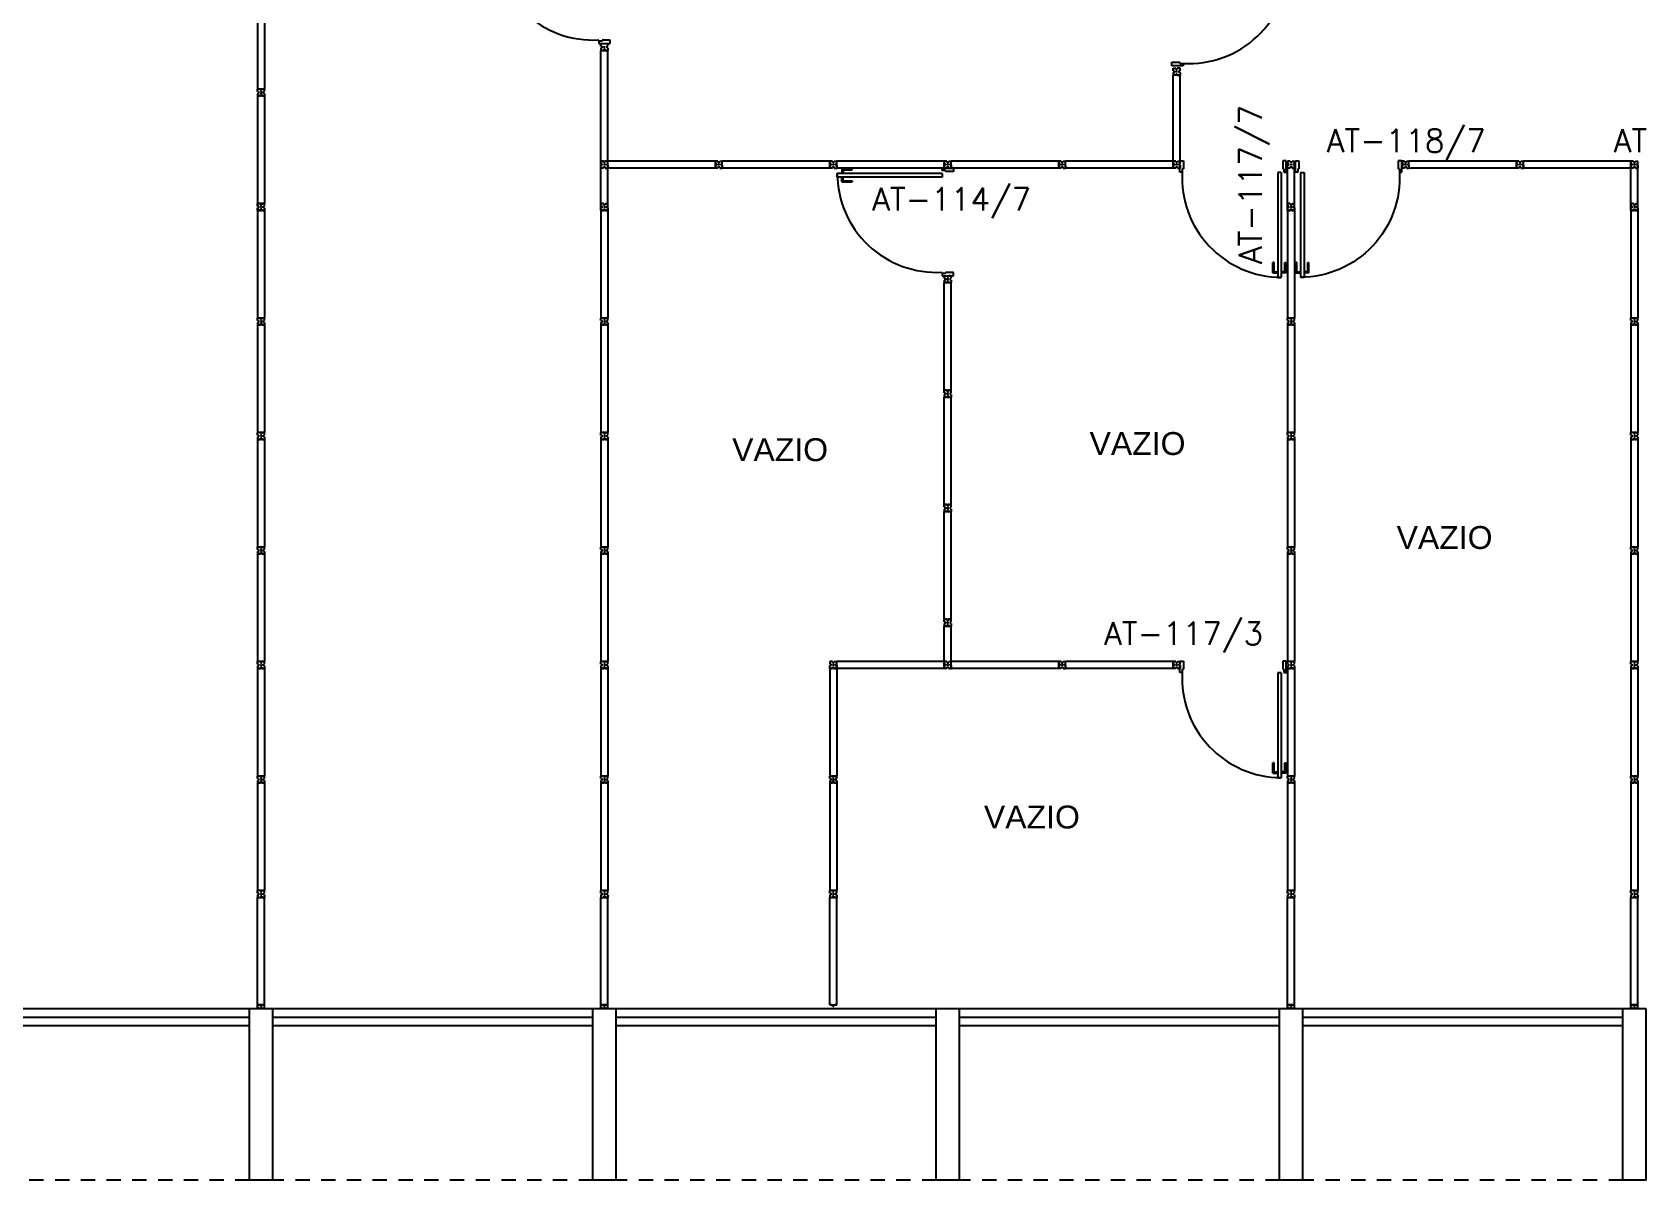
# Model space of a CAD drawing. Header units: millimetres. Extents: x 2860 to 3104, y 1039 to 1134.
# Drawn here: x 2979.21 to 2993.24, y 1050.61 to 1060.7 of the extents above; entities that cross this region are included whole.
import ezdxf

# ---------------------------------------------------------------- set-up
doc = ezdxf.new("R2010")
doc.units = ezdxf.units.MM
doc.linetypes.add('HIDDEN2', pattern=[0.1875, 0.125, -0.0625])
for name, color, linetype in [('DIV', 2, 'Continuous'), ('ESQ', 2, 'Continuous'), ('ESTR', 3, 'Continuous'), ('PROJ', 1, 'HIDDEN2'), ('TEXTO', 2, 'Continuous'), ('TEXTO-CENTRO-CUSTO', 2, 'Continuous'), ('TEXTO-ENDEREÇO', 2, 'Continuous')]:
    doc.layers.add(name, color=color, linetype=linetype)
doc.styles.add('1', font='romans.shx')
doc.styles.get("Standard").update_dxf_attribs({"font": 'arial.ttf'})
doc.styles.add('UNB-100-1', font='simplex.shx', dxfattribs={"height": 0.2})
doc.dimstyles.new('1-600', dxfattribs={"dimtxt": 1.1, "dimasz": 2.5, "dimexe": 2, "dimexo": 4, "dimgap": 0.2, "dimtad": 1, "dimdec": 0, "dimzin": 4, "dimdsep": 46, "dimlunit": 6, "dimtxsty": '1', "dimblk1": 'NONE', "dimblk2": 'NONE', "dimsah": 1, "dimcen": 0, "dimclrd": 2, "dimclre": 2, "dimclrt": 2, "dimadec": 0, "dimazin": 0, "dimtfac": 1, "dimtdec": 0, "dimtmove": 2, "dimatfit": 3, "dimldrblk": 'NONE', "dimfxl": 1, "dimtolj": 1, "dimtzin": 0, "dimarcsym": 0})

# ---------------------------------------------------------------- blocks, each defined once
blk = doc.blocks.new('*D71')
at = {"layer": 'DEFPOINTS', "color": 0, "transparency": 16777216}
for p in [(2912.108, 1050.674), (3053.108, 1050.674), (3053.108, 1044.174)]:
    blk.add_point(p, dxfattribs=at)
at = {"layer": 'TEXTO-CENTRO-CUSTO', "color": 2, "lineweight": -2, "transparency": 16777216}
for p, q in [((2912.108, 1046.674), (2912.108, 1042.174)), ((3053.108, 1046.674), (3053.108, 1042.174)), ((2912.108, 1044.174), (3053.108, 1044.174))]:
    blk.add_line(p, q, dxfattribs=at)
at = {"layer": 'TEXTO-CENTRO-CUSTO', "color": 2, "transparency": 16777216, "insert": (2982.608, 1045.107), "char_height": 1.1, "attachment_point": 5, "style": '1'}
blk.add_mtext('\\A1;Biologia', dxfattribs=at)
blk = doc.blocks.new('_NONE')
at = {"color": 0, "linetype": 'ByBlock'}
blk.add_circle((0, 0), 0.25, dxfattribs=at)
blk = doc.blocks.new('DIV-TTS')
for p, q in [((-0.0051, 0), (0.0051, 0)), ((0, -0.0051), (0, 0.0051)), ((0.0205, 0.006), (0.03, 0.006)), ((0.0205, -0.006), (0.0205, 0.006)), ((0.03, 0.03), (0.97, 0.03)), ((0.03, 0.03), (0.03, -0.03)), ((0.03, 0.009), (0.03, 0.027)), ((0.03, 0.005), (0.03, -0.005)), ((0.97, 0.03), (0.97, -0.03)), ((0.9795, 0.006), (0.97, 0.006)), ((0.97, 0.005), (0.97, -0.005)), ((0.9795, -0.006), (0.9795, 0.006)), ((1.0051, 0), (0.9949, 0)), ((0.9949, 0), (1.0051, 0)), ((1, -0.0051), (1, 0.0051)), ((0.0205, -0.006), (0.03, -0.006)), ((0.03, -0.03), (0.03, -0.009)), ((0.03, -0.009), (0.03, -0.027)), ((0.03, -0.03), (0.97, -0.03)), ((0.9795, -0.006), (0.97, -0.006))]:
    blk.add_line(p, q)
blk = doc.blocks.new('MTINI-TTS')
for p, q in [((-0.03, 0.008), (-0.03, 0.03)), ((0.03, 0.03), (-0.03, 0.03)), ((-0.03, 0.008), (-0.02, 0.008)), ((-0.009, 0.03), (-0.027, 0.03)), ((-0.02, 0.008), (-0.02, 0)), ((-0.001, 0), (-0.02, 0)), ((-0.006, 0.02), (-0.006, 0.03)), ((-0.006, 0.023), (-0.006, 0.027)), ((-0.006, 0.02), (0.006, 0.02)), ((0.005, 0.03), (-0.005, 0.03)), ((0.005, 0), (-0.005, 0)), ((0.004, 0.02), (-0.004, 0.02)), ((0.02, 0), (-0.001, 0)), ((0, -0.005), (0, 0.005)), ((0.006, 0.02), (0.006, 0.03)), ((0.006, 0.023), (0.006, 0.027)), ((0.009, 0.03), (0.027, 0.03)), ((0.03, 0.008), (0.02, 0.008)), ((0.02, 0), (0.02, 0.008)), ((0.03, 0.008), (0.03, 0.03))]:
    blk.add_line(p, q)
blk = doc.blocks.new('DIVMT-TTS')
for p, q in [((-0.03, 0.03), (-0.03, 0.006)), ((-0.008, 0.03), (-0.03, 0.03)), ((-0.0185, 0.006), (-0.03, 0.006)), ((-0.0185, -0.006), (-0.0185, 0.006)), ((-0.008, 0.03), (-0.008, 0.02)), ((-0.008, 0.02), (0.008, 0.02)), ((-0.0051, 0), (0.0051, 0)), ((0.0051, 0), (-0.0051, 0)), ((-0.0051, 0), (0.0051, 0)), ((0, -0.0051), (0, 0.0051)), ((0, 0.0051), (0, -0.0051)), ((0.008, 0.03), (0.008, 0.02)), ((0.008, 0.03), (0.03, 0.03)), ((0.0205, 0.006), (0.03, 0.006)), ((0.0205, -0.006), (0.0205, 0.006)), ((0.0205, 0.006), (0.0205, -0.006)), ((0.0205, 0.006), (0.03, 0.006)), ((0.97, 0.03), (0.03, 0.03)), ((0.03, 0.006), (0.03, 0.03)), ((0.03, -0.03), (0.03, 0.03)), ((0.03, -0.005), (0.03, 0.005)), ((0.97, -0.03), (0.97, 0.03)), ((0.97, 0.03), (0.97, 0.009)), ((0.97, 0.009), (0.97, 0.027)), ((0.9795, 0.006), (0.97, 0.006)), ((0.97, -0.005), (0.97, 0.005)), ((0.9795, 0.006), (0.9795, -0.006)), ((1.0051, 0), (0.9949, 0)), ((1, 0.0051), (1, -0.0051)), ((-0.0185, -0.006), (-0.03, -0.006)), ((-0.03, -0.03), (-0.03, -0.006)), ((-0.008, -0.03), (-0.03, -0.03)), ((-0.008, -0.03), (-0.008, -0.02)), ((-0.008, -0.02), (0.008, -0.02)), ((0.008, -0.03), (0.008, -0.02)), ((0.008, -0.03), (0.03, -0.03)), ((0.0205, -0.006), (0.03, -0.006)), ((0.0205, -0.006), (0.03, -0.006)), ((0.03, -0.006), (0.03, -0.03)), ((0.97, -0.03), (0.03, -0.03)), ((0.9795, -0.006), (0.97, -0.006)), ((0.97, -0.009), (0.97, -0.027))]:
    blk.add_line(p, q)
blk = doc.blocks.new('MTT-TTS')
for p, q in [((-0.008, 0.03), (-0.03, 0.03)), ((-0.03, 0.03), (-0.03, 0.006)), ((-0.0185, 0.006), (-0.03, 0.006)), ((-0.0185, -0.006), (-0.0185, 0.006)), ((-0.008, 0.03), (-0.008, 0.02)), ((-0.008, 0.02), (0.008, 0.02)), ((-0.0051, 0), (0.0051, 0)), ((0, -0.0051), (0, 0.0051)), ((0.008, 0.03), (0.03, 0.03)), ((0.008, 0.03), (0.008, 0.02)), ((0.0205, -0.006), (0.0205, 0.006)), ((0.0205, 0.006), (0.03, 0.006)), ((0.03, 0.006), (0.03, 0.03)), ((-0.03, -0.03), (-0.03, -0.006)), ((-0.0185, -0.006), (-0.03, -0.006)), ((-0.008, -0.03), (-0.03, -0.03)), ((-0.008, -0.02), (0.008, -0.02)), ((-0.008, -0.03), (-0.008, -0.02)), ((0.008, -0.03), (0.008, -0.02)), ((0.008, -0.03), (0.03, -0.03)), ((0.0205, -0.006), (0.03, -0.006)), ((0.03, -0.006), (0.03, -0.03))]:
    blk.add_line(p, q)
blk = doc.blocks.new('PDV2E-TTS')
at = {"layer": 'DIV'}
for p, q in [((-0.967, 0.035), (-0.967, 0.05)), ((-0.967, 0.05), (-0.937, 0.05)), ((-0.967, -0.035), (-0.967, 0.035)), ((-0.937, 0.05), (-0.937, -0.02)), ((-0.068, 0.05), (-0.068, -0.02)), ((-0.038, 0.05), (-0.068, 0.05)), ((-0.038, 0.035), (-0.038, 0.05)), ((-0.038, -0.035), (-0.038, 0.035)), ((-0.967, -0.05), (-0.967, -0.035)), ((-0.947, -0.05), (-0.967, -0.05)), ((-0.947, -0.02), (-0.947, -0.05)), ((-0.947, -0.02), (-0.937, -0.02)), ((-0.083, -0.054), (-0.113, -0.054)), ((-0.113, -0.054), (-0.113, -0.969)), ((-0.083, -0.054), (-0.083, -0.969)), ((-0.059, -0.02), (-0.068, -0.02)), ((-0.059, -0.02), (-0.059, -0.05)), ((-0.059, -0.05), (-0.037, -0.05)), ((-0.038, -0.05), (-0.038, -0.035)), ((-0.113, -0.969), (-0.083, -0.969))]:
    blk.add_line(p, q, dxfattribs=at)
at = {"layer": 'DIV', "color": 1}
for p, q in [((-0.145, -0.839), (-0.155, -0.839)), ((-0.155, -0.929), (-0.155, -0.839)), ((-0.145, -0.919), (-0.145, -0.839)), ((-0.05, -0.839), (-0.04, -0.839)), ((-0.05, -0.919), (-0.05, -0.839)), ((-0.04, -0.929), (-0.04, -0.839)), ((-0.155, -0.929), (-0.115, -0.929)), ((-0.145, -0.919), (-0.115, -0.919)), ((-0.05, -0.919), (-0.08, -0.919)), ((-0.04, -0.929), (-0.08, -0.929))]:
    blk.add_line(p, q, dxfattribs=at)
blk.add_arc((-0.081, -0.101), 0.867, 176.6046, 269.9049, dxfattribs=at)
blk = doc.blocks.new('PDV2D-TTS')
at = {"layer": 'DIV'}
for p, q in [((0.03, 0.05), (0.06, 0.05)), ((0.03, 0.035), (0.03, 0.05)), ((0.03, -0.035), (0.03, 0.035)), ((0.06, 0.05), (0.06, -0.02)), ((0.941, 0.05), (0.941, -0.02)), ((0.971, 0.05), (0.941, 0.05)), ((0.971, 0.035), (0.971, 0.05)), ((0.971, -0.035), (0.971, 0.035)), ((0.03, -0.05), (0.03, -0.035)), ((0.05, -0.05), (0.03, -0.05)), ((0.05, -0.02), (0.06, -0.02)), ((0.05, -0.02), (0.05, -0.05)), ((0.079, -0.05), (0.109, -0.05)), ((0.079, -0.05), (0.079, -0.965)), ((0.109, -0.05), (0.109, -0.965)), ((0.951, -0.02), (0.941, -0.02)), ((0.951, -0.02), (0.951, -0.05)), ((0.951, -0.05), (0.971, -0.05)), ((0.971, -0.05), (0.971, -0.035)), ((0.109, -0.965), (0.079, -0.965))]:
    blk.add_line(p, q, dxfattribs=at)
at = {"layer": 'DIV', "color": 1}
for p, q in [((0.036, -0.925), (0.036, -0.835)), ((0.046, -0.835), (0.036, -0.835)), ((0.046, -0.915), (0.046, -0.835)), ((0.141, -0.915), (0.141, -0.835)), ((0.141, -0.835), (0.151, -0.835)), ((0.151, -0.925), (0.151, -0.835)), ((0.036, -0.925), (0.076, -0.925)), ((0.046, -0.915), (0.076, -0.915)), ((0.141, -0.915), (0.111, -0.915)), ((0.151, -0.925), (0.111, -0.925))]:
    blk.add_line(p, q, dxfattribs=at)
blk.add_arc((0.076, -0.1), 0.865, 270, 3.3214, dxfattribs=at)

msp = doc.modelspace()

# ---------------------------------------------------------------- linework, layer by layer
at = {"layer": 'DIV'}
for p, q in [((2984.178, 1060.579), (2984.178, 1060.601)), ((2984.238, 1060.579), (2984.238, 1060.601)), ((2984.178, 1060.579), (2984.188, 1060.579)), ((2984.178, 1060.563), (2984.188, 1060.563)), ((2984.178, 1060.563), (2984.178, 1060.541)), ((2984.178, 1059.574), (2984.178, 1060.541)), ((2984.202, 1060.541), (2984.178, 1060.541)), ((2984.178, 1060.541), (2984.238, 1060.541)), ((2984.188, 1060.579), (2984.188, 1060.563)), ((2984.202, 1060.551), (2984.214, 1060.551)), ((2984.202, 1060.551), (2984.202, 1060.541)), ((2984.214, 1060.551), (2984.202, 1060.551)), ((2984.202, 1060.551), (2984.202, 1060.541)), ((2984.203, 1060.571), (2984.213, 1060.571)), ((2984.213, 1060.571), (2984.203, 1060.571)), ((2984.203, 1060.541), (2984.213, 1060.541)), ((2984.208, 1060.577), (2984.208, 1060.566)), ((2984.208, 1060.566), (2984.208, 1060.577)), ((2984.208, 1060.577), (2984.208, 1060.566)), ((2984.214, 1060.551), (2984.214, 1060.541)), ((2984.214, 1060.551), (2984.214, 1060.541)), ((2984.214, 1060.541), (2984.238, 1060.541)), ((2984.238, 1060.579), (2984.228, 1060.579)), ((2984.228, 1060.579), (2984.228, 1060.563)), ((2984.238, 1060.563), (2984.228, 1060.563)), ((2984.238, 1060.563), (2984.238, 1060.541)), ((2984.238, 1059.574), (2984.238, 1060.541)), ((2989.178, 1060.364), (2989.178, 1060.386)), ((2989.178, 1060.386), (2989.202, 1060.386)), ((2989.178, 1060.364), (2989.188, 1060.364)), ((2989.178, 1060.348), (2989.188, 1060.348)), ((2989.178, 1060.348), (2989.178, 1060.326)), ((2989.178, 1059.574), (2989.178, 1060.326)), ((2989.202, 1060.326), (2989.178, 1060.326)), ((2989.238, 1060.326), (2989.178, 1060.326)), ((2989.188, 1060.364), (2989.188, 1060.348)), ((2989.202, 1060.374), (2989.202, 1060.386)), ((2989.214, 1060.374), (2989.202, 1060.374)), ((2989.202, 1060.335), (2989.202, 1060.326)), ((2989.214, 1060.335), (2989.202, 1060.335)), ((2989.202, 1060.335), (2989.214, 1060.335)), ((2989.202, 1060.335), (2989.202, 1060.326)), ((2989.213, 1060.356), (2989.203, 1060.356)), ((2989.203, 1060.356), (2989.213, 1060.356)), ((2989.213, 1060.326), (2989.203, 1060.326)), ((2989.208, 1060.361), (2989.208, 1060.351)), ((2989.208, 1060.351), (2989.208, 1060.361)), ((2989.208, 1060.361), (2989.208, 1060.351)), ((2989.214, 1060.374), (2989.214, 1060.386)), ((2989.238, 1060.386), (2989.214, 1060.386)), ((2989.214, 1060.335), (2989.214, 1060.326)), ((2989.214, 1060.335), (2989.214, 1060.326)), ((2989.214, 1060.326), (2989.238, 1060.326)), ((2989.238, 1060.364), (2989.228, 1060.364)), ((2989.228, 1060.364), (2989.228, 1060.348)), ((2989.238, 1060.348), (2989.228, 1060.348)), ((2989.238, 1060.364), (2989.238, 1060.386)), ((2989.238, 1060.348), (2989.238, 1060.326)), ((2989.238, 1059.574), (2989.238, 1060.326)), ((2984.178, 1059.168), (2984.178, 1059.574)), ((2984.178, 1059.574), (2984.238, 1059.574)), ((2984.199, 1059.574), (2984.181, 1059.574)), ((2984.202, 1059.564), (2984.202, 1059.574)), ((2984.214, 1059.564), (2984.202, 1059.564)), ((2984.203, 1059.574), (2984.213, 1059.574)), ((2984.213, 1059.544), (2984.203, 1059.544)), ((2984.208, 1059.539), (2984.208, 1059.549)), ((2984.214, 1059.564), (2984.214, 1059.574)), ((2984.217, 1059.574), (2984.235, 1059.574)), ((2984.238, 1059.574), (2984.217, 1059.574)), ((2984.238, 1059.144), (2984.238, 1059.574)), ((2990.178, 1059.168), (2990.178, 1059.574)), ((2990.238, 1059.144), (2990.238, 1059.574)), ((2993.178, 1059.168), (2993.178, 1059.574)), ((2993.238, 1059.144), (2993.238, 1059.574)), ((2987.178, 1055.552), (2987.178, 1055.574)), ((2987.178, 1055.574), (2987.202, 1055.574)), ((2987.178, 1055.552), (2987.188, 1055.552)), ((2987.188, 1055.552), (2987.188, 1055.536)), ((2987.202, 1055.562), (2987.202, 1055.574)), ((2987.202, 1055.562), (2987.214, 1055.562)), ((2987.208, 1055.549), (2987.208, 1055.539)), ((2987.208, 1055.539), (2987.208, 1055.549)), ((2987.208, 1055.549), (2987.208, 1055.539)), ((2987.214, 1055.562), (2987.214, 1055.574)), ((2987.238, 1055.574), (2987.214, 1055.574)), ((2987.238, 1055.552), (2987.228, 1055.552)), ((2987.228, 1055.552), (2987.228, 1055.536)), ((2987.238, 1055.552), (2987.238, 1055.574)), ((2987.178, 1055.536), (2987.188, 1055.536)), ((2987.178, 1055.536), (2987.178, 1055.514)), ((2987.178, 1055.204), (2987.178, 1055.514)), ((2987.202, 1055.514), (2987.178, 1055.514)), ((2987.178, 1055.514), (2987.238, 1055.514)), ((2987.202, 1055.523), (2987.214, 1055.523)), ((2987.202, 1055.523), (2987.202, 1055.514)), ((2987.214, 1055.523), (2987.202, 1055.523)), ((2987.202, 1055.523), (2987.202, 1055.514)), ((2987.203, 1055.544), (2987.213, 1055.544)), ((2987.213, 1055.544), (2987.203, 1055.544)), ((2987.203, 1055.514), (2987.213, 1055.514)), ((2987.214, 1055.523), (2987.214, 1055.514)), ((2987.214, 1055.523), (2987.214, 1055.514)), ((2987.214, 1055.514), (2987.238, 1055.514)), ((2987.238, 1055.536), (2987.228, 1055.536)), ((2987.238, 1055.536), (2987.238, 1055.514)), ((2987.238, 1055.204), (2987.238, 1055.514))]:
    msp.add_line(p, q, dxfattribs=at)
at = {"layer": 'ESQ', "color": 1}
for p, q in [((2978.308, 1052.174), (2981.108, 1052.174)), ((2978.308, 1052.099), (2981.108, 1052.099)), ((2981.308, 1052.174), (2984.108, 1052.174)), ((2981.308, 1052.099), (2984.108, 1052.099)), ((2984.308, 1052.174), (2987.108, 1052.174)), ((2984.308, 1052.099), (2987.108, 1052.099)), ((2987.308, 1052.174), (2990.108, 1052.174)), ((2987.308, 1052.099), (2990.108, 1052.099)), ((2990.308, 1052.174), (2993.108, 1052.174)), ((2990.308, 1052.099), (2993.108, 1052.099)), ((2978.308, 1052.024), (2981.108, 1052.024)), ((2981.308, 1052.024), (2984.108, 1052.024)), ((2984.308, 1052.024), (2987.108, 1052.024)), ((2987.308, 1052.024), (2990.108, 1052.024)), ((2990.308, 1052.024), (2993.108, 1052.024))]:
    msp.add_line(p, q, dxfattribs=at)
at = {"layer": 'ESTR'}
for points in [[(2981.308, 1052.174), (2981.308, 1050.674), (2981.108, 1050.674), (2981.108, 1052.174)], [(2984.308, 1052.174), (2984.308, 1050.674), (2984.108, 1050.674), (2984.108, 1052.174)], [(2987.308, 1052.174), (2987.308, 1050.674), (2987.108, 1050.674), (2987.108, 1052.174)], [(2990.308, 1052.174), (2990.308, 1050.674), (2990.108, 1050.674), (2990.108, 1052.174)], [(2993.308, 1052.174), (2993.308, 1050.674), (2993.108, 1050.674), (2993.108, 1052.174)]]:
    msp.add_lwpolyline(points, close=True, dxfattribs=at)
at = {"layer": 'PROJ'}
for p, q in [((2981.108, 1050.674), (2978.308, 1050.674)), ((2984.108, 1050.674), (2981.308, 1050.674)), ((2987.108, 1050.674), (2984.308, 1050.674)), ((2990.108, 1050.674), (2987.308, 1050.674)), ((2993.108, 1050.674), (2990.308, 1050.674))]:
    msp.add_line(p, q, dxfattribs=at)

# ---------------------------------------------------------------- block references
at = {"layer": 'DIV'}
for name, p, rotation in [('PDV2D-TTS', (2984.208, 1061.573), 270), ('PDV2E-TTS', (2989.216, 1061.375), 90), ('DIVMT-TTS', (2981.208, 1060.174), 90), ('DIVMT-TTS', (2981.208, 1059.174), 90), ('PDV2D-TTS', (2987.208, 1059.544), 270), ('DIVMT-TTS', (2981.208, 1058.174), 90), ('DIVMT-TTS', (2984.208, 1058.174), 90), ('DIVMT-TTS', (2990.208, 1058.174), 90), ('DIVMT-TTS', (2993.208, 1058.174), 90), ('DIVMT-TTS', (2987.208, 1058.544), 270), ('DIVMT-TTS', (2981.208, 1057.174), 90), ('DIVMT-TTS', (2984.208, 1057.174), 90), ('DIVMT-TTS', (2990.208, 1057.174), 90), ('DIVMT-TTS', (2993.208, 1057.174), 90), ('DIVMT-TTS', (2987.208, 1057.544), 270), ('DIVMT-TTS', (2981.208, 1056.174), 90), ('DIVMT-TTS', (2984.208, 1056.174), 90), ('DIVMT-TTS', (2990.208, 1056.174), 90), ('DIVMT-TTS', (2993.208, 1056.174), 90), ('DIVMT-TTS', (2987.208, 1056.544), 270), ('DIVMT-TTS', (2981.208, 1055.174), 90), ('DIVMT-TTS', (2984.208, 1055.174), 90), ('DIVMT-TTS', (2990.208, 1055.174), 90), ('DIVMT-TTS', (2993.208, 1055.174), 90), ('DIVMT-TTS', (2981.208, 1054.174), 90), ('DIVMT-TTS', (2984.208, 1054.174), 90), ('DIVMT-TTS', (2986.208, 1054.174), 90), ('DIVMT-TTS', (2990.208, 1054.174), 90), ('DIVMT-TTS', (2993.208, 1054.174), 90), ('DIVMT-TTS', (2981.208, 1053.174), 90), ('DIVMT-TTS', (2984.208, 1053.174), 90), ('DIVMT-TTS', (2986.208, 1053.174), 90), ('DIVMT-TTS', (2990.208, 1053.174), 90), ('DIVMT-TTS', (2993.208, 1053.174), 90), ('DIV-TTS', (2981.208, 1052.174), 90), ('DIV-TTS', (2984.208, 1052.174), 90), ('DIV-TTS', (2986.208, 1052.174), 90), ('DIV-TTS', (2990.208, 1052.174), 90), ('DIV-TTS', (2993.208, 1052.174), 90)]:
    msp.add_blockref(name, p, dxfattribs=dict(at, rotation=rotation))
for name, p in [('MTT-TTS', (2984.208, 1059.544)), ('DIVMT-TTS', (2984.208, 1059.544)), ('DIVMT-TTS', (2985.208, 1059.544)), ('DIVMT-TTS', (2986.208, 1059.544)), ('DIVMT-TTS', (2987.208, 1059.544)), ('DIVMT-TTS', (2988.208, 1059.544)), ('MTT-TTS', (2989.208, 1059.544)), ('PDV2E-TTS', (2990.204, 1059.528)), ('MTT-TTS', (2990.208, 1059.544)), ('DIVMT-TTS', (2991.208, 1059.544)), ('DIVMT-TTS', (2992.208, 1059.544)), ('MTT-TTS', (2993.208, 1059.544)), ('MTT-TTS', (2993.208, 1059.544)), ('MTT-TTS', (2981.208, 1059.174)), ('MTT-TTS', (2984.208, 1059.174)), ('MTT-TTS', (2990.208, 1059.174)), ('MTT-TTS', (2993.208, 1059.174)), ('DIVMT-TTS', (2986.208, 1055.174)), ('DIVMT-TTS', (2987.208, 1055.174)), ('DIVMT-TTS', (2988.208, 1055.174)), ('MTT-TTS', (2989.208, 1055.174)), ('PDV2E-TTS', (2990.204, 1055.158)), ('MTINI-TTS', (2981.208, 1052.174)), ('MTINI-TTS', (2984.208, 1052.174)), ('MTINI-TTS', (2990.208, 1052.174)), ('MTINI-TTS', (2993.208, 1052.174))]:
    msp.add_blockref(name, p, dxfattribs=at)
at = {"layer": 'DIV', "xscale": -1}
msp.add_blockref('PDV2E-TTS', (2990.208, 1059.528), dxfattribs=at)

# ---------------------------------------------------------------- texts
at = {"layer": 'TEXTO'}
for p in [(2985.324, 1056.954), (2988.447, 1057.008), (2991.13, 1056.187), (2987.524, 1053.746)]:
    msp.add_text('VAZIO', height=0.2, dxfattribs=at).set_placement(p)
at = {"layer": 'TEXTO-ENDEREÇO', "style": 'UNB-100-1'}
msp.add_text('AT-117/7', height=0.2, rotation=90, dxfattribs=at).set_placement((2989.952, 1058.676))
for s, p in [('AT-118/7', (2990.52, 1059.653)), ('AT-121/7', (2993.028, 1059.653)), ('AT-114/7', (2986.549, 1059.142)), ('AT-117/3', (2988.575, 1055.349))]:
    msp.add_text(s, height=0.2, dxfattribs=at).set_placement(p)

# ---------------------------------------------------------------- dimensions: what is measured, and where the dimension line sits
at = {"layer": 'TEXTO-CENTRO-CUSTO'}
dim = msp.add_aligned_dim(p1=(2912.108, 1050.674), p2=(3053.108, 1050.674), distance=-6.5, text='Biologia', dimstyle='1-600', dxfattribs=at)
dim.commit()
dim.dimension.update_dxf_attribs({"geometry": '*D71', "text_midpoint": (2982.608, 1045.107)})

doc.saveas('drawing.dxf')
